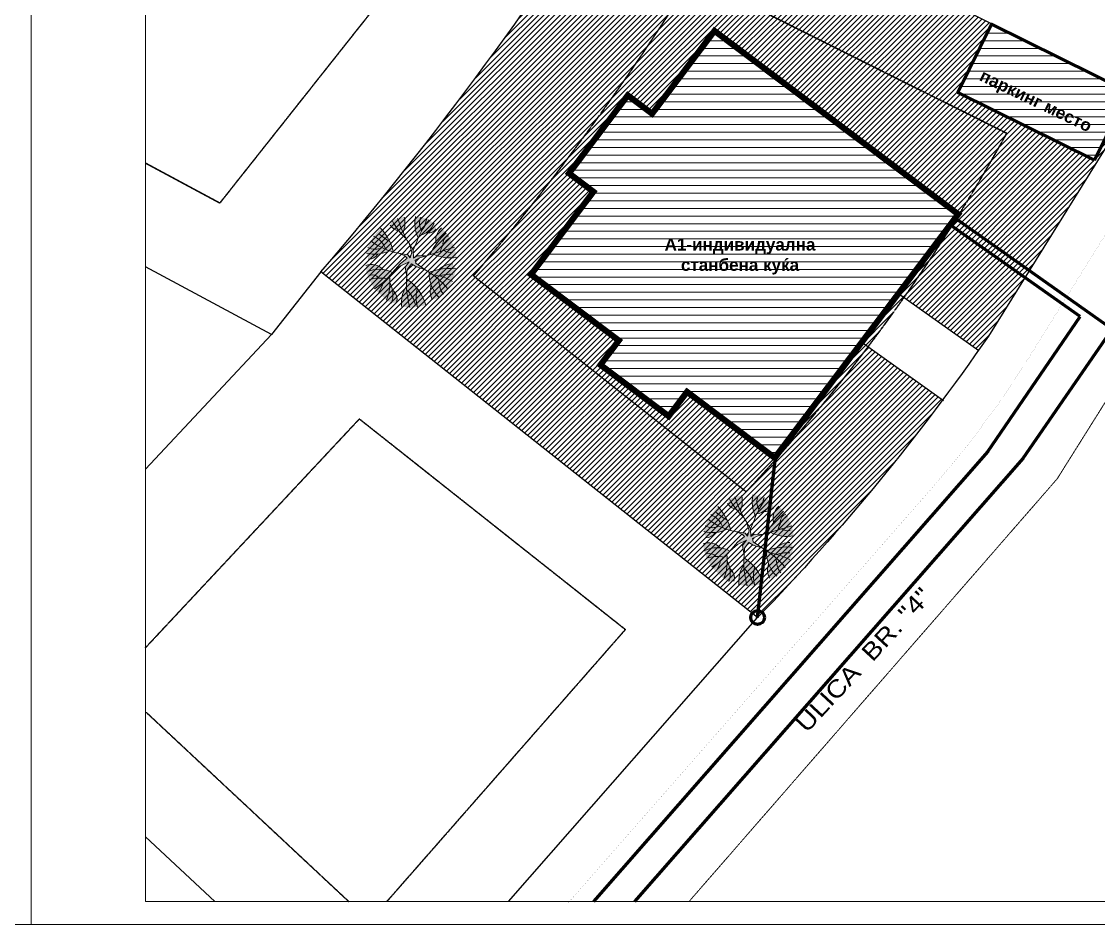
# Model space of a CAD drawing. Header units: metres. Extents: x 579991 to 911209, y 678516 to 840782.
# Drawn here: x 642675 to 677983, y 678516 to 708130 of the extents above; entities that cross this region are included whole.
import ezdxf

# ---------------------------------------------------------------- set-up
doc = ezdxf.new("R2010")
doc.units = ezdxf.units.M
doc.header["$MEASUREMENT"] = 0
doc.linetypes.add('DASHED', pattern=[0.75, 0.5, -0.25])
for name, color, linetype, lineweight, true_color in [('2D Drafting - General_Pen_No__104', 7, 'Continuous', 13, 0x96e196), ('ОБЗАВЕЖДАНЕ_Pen_No__64', 7, 'Continuous', 13, 0x41c341), ('ОБЗАВЕЖДАНЕ_Pen_No__9', 7, 'Continuous', 13, 0x3dad99)]:
    doc.layers.add(name, color=color, linetype=linetype, lineweight=lineweight, true_color=true_color)
for name, color, linetype, lineweight in [('2D Drafting - General_Pen_No__6', 5, 'Continuous', 13), ('Annotation - Text_Pen_No__120', 7, 'Continuous', 13), ('GRADEZNA', 7, 'Continuous', 0), ('gradezna_linija', 250, 'Continuous', 53), ('NUMERACIJA', 7, 'Continuous', 0), ('OSOVINA', 7, 'DASHED', 0), ('Roofs_Pen_No__1', 7, 'Continuous', 13)]:
    doc.layers.add(name, color=color, linetype=linetype, lineweight=lineweight)
doc.layers.add('DOKUMENTACIONA', color=7, linetype='Continuous')
doc.layers.add('Parceli', color=7, linetype='Continuous')
doc.styles.add('GENERATED_STYLE_2', font='arial.ttf')
doc.styles.add('MASWB', font='MCSWISB.TTF', dxfattribs={"width": 1.2})

msp = doc.modelspace()

# ---------------------------------------------------------------- hatches: boundary and pattern name
at = {"layer": '2D Drafting - General_Pen_No__104', "linetype": 'Continuous', "lineweight": 0, "true_color": 0x547d54, "transparency": 33554687}
h = msp.add_hatch(dxfattribs=at)
h.set_pattern_fill('ANSI31', color=87, scale=1000)
h.set_pattern_definition([(45, (63000, 0), (-88.38834764831844, 88.38834764831844), [])])
h.paths.add_polyline_path([(672873.870529637, 695722.1407107007), (670426.726437152, 697461.8768615993, -0.02612016134504541), (666432.7983713069, 692706.2231018038), (657490.3417151712, 699788.1376105191, 0.0372376702390272), (664677.3245852732, 709608.8663046078), (674975.0075113319, 704463.6584068479, -0.0267211541414698), (671604.3113063325, 699078.6089001854), (674046.3250555397, 697342.5200390783, 0.00195804477381019), (674373.1004322241, 697811.3149567341), (679260.5114538514, 705676.0472846047), (678959.539160301, 705826.4272325074), (677850.7110819445, 703585.7799387575), (673369.4164948135, 705803.4360952504), (674478.2445729551, 708044.0833888978), (678959.5391603034, 705826.4272325062), (662764.9133611761, 713918.0258153768, -0.03723767025705801), (652492.0718377747, 699919.6603619324), (666807.4495323293, 688582.6995135115, 0.03213471712357351)])
h.paths.add_polyline_path([(666793.704039393, 691251.1620809995), (666641.750053376, 691171.875834997), (666663.0248019171, 691068.9937095181), (666966.920204829, 690853.4464069232), (666659.6293272198, 690957.7091189988), (666518.9361090589, 691047.4503750354), (666380.1419406323, 690856.4482701506), (666361.629162454, 690642.4731671951), (666316.6640892462, 690940.1615250864), (666440.187034938, 691116.9912262934), (666150.2108145361, 690975.3743366875), (665895.8470295542, 690761.7064118793), (666150.3318089654, 691051.5487223295), (666375.3563712386, 691235.1183230549), (666304.4909786823, 691314.7615740813), (666106.0215976732, 691396.8467276786), (666403.4331388461, 691350.085724611), (666480.6810828979, 691249.5573312035), (666533.5601793835, 691430.1523102614), (666441.9734133959, 691722.5795821183), (666573.72457523, 691492.8573230538), (666587.8631006745, 691237.262258884), (666690.2847420326, 691312.3004672165), (666980.1968208494, 691307.8815511176)], flags=16)
h.paths.add_polyline_path([(655733.9008606724, 700384.77773081), (655581.9468746553, 700305.4914848076), (655603.2216231965, 700202.6093593286), (655907.1170261083, 699987.0620567338), (655599.8261484992, 700091.3247688094), (655459.1329303383, 700181.0660248459), (655320.3387619116, 699990.0639199611), (655301.8259837334, 699776.0888170056), (655256.8609105255, 700073.7771748969), (655380.3838562174, 700250.6068761039), (655090.4076358154, 700108.989986498), (654836.0438508336, 699895.3220616898), (655090.5286302448, 700185.1643721401), (655315.553192518, 700368.7339728654), (655244.6877999617, 700448.3772238918), (655046.2184189525, 700530.4623774891), (655343.6299601254, 700483.7013744215), (655420.8779041773, 700383.172981014), (655473.7570006629, 700563.7679600719), (655382.1702346753, 700856.1952319288), (655513.9213965094, 700626.4729728643), (655528.0599219538, 700370.8779086946), (655630.481563312, 700445.916117027), (655920.3936421288, 700441.4972009282)], flags=16)
h.paths.add_polyline_path([(663976.2148315031, 711271.0523170526), (663668.923953894, 711375.3150291282), (663528.230735733, 711465.0562851648), (663389.4365673064, 711274.05418028), (663370.9237891282, 711060.0790773245), (663325.9587159203, 711357.7674352158), (663449.4816616122, 711534.5971364228), (663159.5054412102, 711392.9802468169), (662905.1416562283, 711179.3123220087), (663159.6264356396, 711469.1546324589), (663384.6509979127, 711652.7242331842), (663313.7856053564, 711732.3674842106), (663115.3162243473, 711814.4526378079), (663412.7277655202, 711767.6916347403), (663489.9757095721, 711667.1632413329), (663542.8548060576, 711847.7582203908), (663451.2680400701, 712140.1854922477), (663583.0192019042, 711910.4632331831), (663597.1577273486, 711654.8681690134), (663699.5793687068, 711729.9063773459), (663989.4914475236, 711725.487461247), (663802.9986660671, 711668.7679911288), (663651.0446800501, 711589.4817451264), (663672.3194285913, 711486.5996196475)], flags=16)
h.paths.add_polyline_path([(664494.178448426, 695984.9089361702), (663892.9128104785, 695185.859730787), (661655.5750722082, 696869.403489347), (662256.8407101558, 697668.4526947301), (659380.2635339737, 699833.0090190346), (661424.5667029953, 702549.7763173374), (660625.517497612, 703151.041955285), (662549.5675390441, 705707.9994125112), (663348.6167444274, 705106.7337745636), (665392.9199134491, 707823.5010728666), (673383.411967281, 701810.844693391), (671423.9527252947, 699206.8303418732), (671604.3113063325, 699078.6089001854, 0.02672115414146989), (674975.0075113319, 704463.6584068479), (664677.3245852732, 709608.8663046078, -0.03723767023902724), (657490.3417151712, 699788.1376105191), (666432.7983713069, 692706.2231018038, 0.03453505690519396), (671604.3113063325, 699078.6089001854), (671423.9527252947, 699206.8303418732), (667370.7555878055, 693820.3526395588)], flags=17)
at = {"layer": 'gradezna_linija', "linetype": 'Continuous', "lineweight": 0}
h = msp.add_hatch(dxfattribs=at)
h.set_pattern_fill('LINE', color=30, scale=2000, style=0)
h.set_pattern_definition([(0, (63000, 0), (0, 250), [])])
h.paths.add_polyline_path([(674478.2445729551, 708044.0833888978), (673369.4164948135, 705803.4360952504), (677850.7110819445, 703585.7799387575), (678959.539160301, 705826.4272325074)])
h.paths.add_polyline_path([(665392.9199134491, 707823.5010728666), (663348.6167444274, 705106.7337745636), (662549.5675390441, 705707.9994125112), (660625.517497612, 703151.041955285), (661424.5667029953, 702549.7763173374), (659380.2635339737, 699833.0090190346), (662256.8407101558, 697668.4526947301), (661655.5750722082, 696869.403489347), (663892.9128104785, 695185.859730787), (664494.178448426, 695984.9089361702), (667370.7555878055, 693820.3526395588), (673383.411967281, 701810.844693391)])
h.paths.add_polyline_path([(673856.1589044537, 706064.8922295544), (677633.149684656, 704254.9407351288), (677989.3622882168, 704998.2820476365), (674212.3715080145, 706808.233542062)], flags=24)
h.paths.add_polyline_path([(663667.0106039012, 699727.9083614174), (668813.2588985807, 699727.9083614174), (668813.2588985807, 701224.7250962969), (663667.0106039012, 701224.7250962969)], flags=24)
at = {"layer": 'ОБЗАВЕЖДАНЕ_Pen_No__64', "linetype": 'Continuous', "lineweight": 0, "true_color": 0x103010}
h = msp.add_hatch(color=88, dxfattribs=at)
edge = h.paths.add_edge_path()
edge.add_ellipse((654443.2689396925, 701526.9751218958), major_axis=(-721.2672341746826, 354.7761483196171), ratio=0.9999999999999098, start_angle=183.4394826287652, end_angle=219.734600782757, ccw=False)
edge.add_ellipse((658386.7618292139, 702740.4071524547), major_axis=(-3182.376936048388, 1565.344130964631), ratio=0.9999999999998164, start_angle=51.64649860584247, end_angle=55.76567062855414)
edge.add_ellipse((656852.7419516015, 702687.7544156348), major_axis=(-2063.100566877898, 1014.79567909457), ratio=0.9999999999998593, start_angle=64.42378549216932, end_angle=73.78759042933922, ccw=False)
edge.add_ellipse((655114.0826375962, 701665.5303977953), major_axis=(179.3048532783602, 364.5304686088142), ratio=0.9999999999999212, start_angle=147.2646035812459, end_angle=196.6468417489392, ccw=False)
edge.add_line((654766.13201367, 701455.8567078321), (654824.0860579051, 701605.742639205))
edge.add_line((654824.0860579051, 701605.7426392051), (655004.0445526337, 701675.0203503252))
edge.add_line((655004.0445526335, 701675.0203503253), (655224.7176857841, 701715.20475756))
h = msp.add_hatch(color=88, dxfattribs=at)
edge = h.paths.add_edge_path()
edge.add_ellipse((655997.9093581524, 701572.1900007419), major_axis=(-338.1695097372091, 166.3384532932268), ratio=0.9999999999999942, start_angle=107.3216712035283, end_angle=163.1159074508075, ccw=False)
edge.add_ellipse((655599.9037473312, 701744.5717386042), major_axis=(-576.1559274494174, 283.3989554591581), ratio=0.9999999999999896, start_angle=126.7285279373566, end_angle=148.1541442102069, ccw=False)
edge.add_line((655717.3209589035, 701113.3159908148), (655682.2411261889, 701035.6564063536))
edge.add_ellipse((656570.599534985, 701501.0764454221), major_axis=(-899.9199825210346, 442.651669266521), ratio=0.9999999999999946, start_angle=12.63817934990442, end_angle=53.84210238111439, ccw=False)
edge.add_line((655595.6342396828, 701736.1065460506), (655767.8007825383, 701709.1259952427))
edge.add_line((655767.8007825381, 701709.1259952429), (655963.120783167, 701652.5972819113))
edge.add_line((655963.120783167, 701652.5972819112), (656040.6857778247, 701621.8316765635))
edge.add_line((656040.6857778247, 701621.8316765635), (656198.5640253911, 701512.4586365108))
edge.add_line((656198.5640253911, 701512.4586365109), (656273.1910558655, 701314.8049093629))
h = msp.add_hatch(color=88, dxfattribs=at)
edge = h.paths.add_edge_path()
edge.add_ellipse((653088.7941057176, 700122.6654130747), major_axis=(810.9269945038237, 1648.631322070813), ratio=0.9999999999999902, start_angle=310.2633803024633, end_angle=338.45125055916344, ccw=False)
edge.add_line((654870.9381664294, 700569.3760278994), (654738.4740531297, 700609.7245075362))
edge.add_ellipse((654265.5199414568, 701576.3857312124), major_axis=(-965.6628638350712, 474.9892067379357), ratio=0.9999999999999909, start_angle=120.90592645273111, end_angle=142.2625147964608, ccw=False)
edge.add_ellipse((654040.9941316596, 700699.9112733889), major_axis=(-331.3849821834779, 163.0012872060478), ratio=0.9999999999999797, start_angle=118.39239759081289, end_angle=174.1288154808832, ccw=False)
edge.add_line((654055.1760364489, 700330.8797034328), (653982.8251269691, 700538.0201140193))
edge.add_line((653982.8251269691, 700538.0201140195), (654031.8136195361, 700722.4643666097))
edge.add_line((654031.8136195361, 700722.4643666097), (654124.2272150365, 700939.6081356953))
edge.add_line((654124.2272150365, 700939.6081356953), (654215.3022760998, 701091.3742130202))
edge.add_line((654215.3022760998, 701091.3742130202), (654448.5719777837, 701358.2187163227))
h = msp.add_hatch(color=88, dxfattribs=at)
edge = h.paths.add_edge_path()
edge.add_line((656866.7896877383, 700729.3318388681), (656939.4791660841, 700393.6096164894))
edge.add_ellipse((656727.0537567872, 701610.6423717081), major_axis=(545.2881350457068, 1108.582036463077), ratio=0.999999999999988, start_angle=178.7845965579403, end_angle=216.0924772092205, ccw=False)
edge.add_line((656158.3739458737, 700513.875963374), (656070.3287278457, 700487.0981005853))
edge.add_ellipse((658073.2695929365, 699560.9095155046), major_axis=(973.9879418462089, 1980.137594543197), ratio=0.9999999999999796, start_angle=81.03603200341502, end_angle=91.37510218503479, ccw=False)
edge.add_ellipse((656783.3919657662, 700956.7032043013), major_axis=(233.631610824751, 474.9778883205334), ratio=0.9999999999999745, start_angle=65.84450707537923, end_angle=129.8698518348977, ccw=False)
edge.add_line((656445.609379175, 701364.245408454), (656600.4180838566, 701204.1702484337))
edge.add_line((656600.4180838565, 701204.1702484337), (656676.0113958897, 701105.2621110773))
edge.add_line((656676.0113958898, 701105.2621110772), (656719.4505327715, 701039.6290258918))
edge.add_line((656719.4505327715, 701039.6290258918), (656866.7896877384, 700729.3318388681))
for points in [[(655907.1170261079, 699987.062056734), (655599.8261484992, 700091.3247688094), (655459.1329303381, 700181.0660248459), (655320.3387619118, 699990.0639199615), (655301.8259837333, 699776.0888170067), (655256.8609105254, 700073.7771748971), (655380.3838562174, 700250.6068761039), (655090.4076358149, 700108.9899864977), (654836.0438508332, 699895.3220616903), (655090.5286302452, 700185.1643721401), (655315.553192518, 700368.7339728654), (655244.6877999618, 700448.3772238913), (655046.2184189502, 700530.4623774898), (655343.6299601253, 700483.7013744218), (655420.8779041773, 700383.172981014), (655473.7570006633, 700563.7679600721), (655382.1702346748, 700856.1952319292), (655513.9213965093, 700626.4729728639), (655528.0599219541, 700370.8779086947), (655630.4815633118, 700445.9161170274), (655920.393642129, 700441.4972009282), (655733.9008606724, 700384.77773081), (655581.946874655, 700305.4914848075), (655603.2216231967, 700202.6093593286)], [(666966.9202048285, 690853.4464069235), (666659.6293272198, 690957.7091189988), (666518.9361090588, 691047.4503750354), (666380.1419406325, 690856.4482701509), (666361.6291624539, 690642.4731671961), (666316.6640892461, 690940.1615250866), (666440.187034938, 691116.9912262934), (666150.2108145355, 690975.3743366871), (665895.8470295538, 690761.7064118797), (666150.3318089659, 691051.5487223295), (666375.3563712386, 691235.1183230549), (666304.4909786824, 691314.7615740808), (666106.0215976709, 691396.8467276793), (666403.433138846, 691350.0857246113), (666480.6810828979, 691249.5573312035), (666533.560179384, 691430.1523102616), (666441.9734133955, 691722.5795821187), (666573.7245752299, 691492.8573230534), (666587.8631006747, 691237.2622588841), (666690.2847420324, 691312.3004672169), (666980.1968208497, 691307.8815511176), (666793.704039393, 691251.1620809995), (666641.7500533756, 691171.8758349969), (666663.0248019174, 691068.9937095181)]]:
    msp.add_hatch(color=88, dxfattribs=at).paths.add_polyline_path(points)
h = msp.add_hatch(color=88, dxfattribs=at)
edge = h.paths.add_edge_path()
edge.add_line((654836.0438508333, 699895.3220616902), (654740.2768419359, 699783.9153633796))
edge.add_ellipse((653094.0547146548, 699589.5508750192), major_axis=(-1487.453383092268, 731.6469639194127), ratio=0.9999999999998148, start_angle=205.261643725056, end_angle=212.925167801382, ccw=False)
edge.add_ellipse((654029.6625625888, 699168.8766645549), major_axis=(362.9197256286685, 737.8232949747328), ratio=0.999999999999994, start_angle=306.85749564520296, end_angle=324.8047947761728, ccw=False)
edge.add_ellipse((654590.3251060453, 699013.3286089109), major_axis=(174.2707021224682, 354.2959353747581), ratio=0.9999999999999901, start_angle=281.07073776417013, end_angle=347.3962903622014, ccw=False)
edge.add_line((654971.4914942023, 698910.3331139577), (654805.6507156207, 698896.7938630099))
edge.add_line((654805.6507156206, 698896.7938630099), (654639.3521248599, 698989.6502493324))
edge.add_line((654639.35212486, 698989.6502493324), (654243.1757130998, 699363.1194488028))
edge.add_line((654243.1757130998, 699363.1194488028), (654072.924050687, 699662.9281227762))
edge.add_line((654072.924050687, 699662.9281227762), (653993.8127848558, 699905.0992164571))
edge.add_line((653993.8127848558, 699905.0992164571), (653958.7920358492, 700130.303591089))
edge.add_ellipse((654143.8238723696, 699647.8440465769), major_axis=(-463.6686345232656, 228.0688272787125), ratio=0.9999999999999921, start_angle=249.10058028918831, end_angle=317.17430974314834, ccw=False)
edge.add_ellipse((654405.9381288126, 699125.7709710661), major_axis=(-791.0704909041842, 389.1108988659871), ratio=0.9999999999998824, start_angle=266.99057048556415, end_angle=288.6075007095413, ccw=False)
h = msp.add_hatch(color=88, dxfattribs=at)
edge = h.paths.add_edge_path()
edge.add_line((656929.1388377849, 700018.4738168913), (656802.6174302967, 699606.3501236892))
edge.add_line((656802.6174302968, 699606.350123689), (656655.2763806954, 699359.7530679711))
edge.add_line((656655.2763806954, 699359.7530679711), (656504.4697189181, 699184.9865523182))
edge.add_line((656504.4697189182, 699184.9865523183), (656375.5671853842, 699070.9905190455))
edge.add_line((656375.5671853843, 699070.9905190455), (656135.9186822417, 699005.4782686937))
edge.add_ellipse((656725.6961724116, 699282.050703339), major_axis=(-584.5216569811573, 287.5138814678939), ratio=0.9999999999999902, start_angle=8.119808648817525, end_angle=51.31553326783859, ccw=False)
edge.add_ellipse((657145.1713185264, 699866.5978467461), major_axis=(-993.2687824923414, 488.5679761981314), ratio=0.9999999999999519, start_angle=23.92309112432588, end_angle=46.40574897768619, ccw=False)
edge.add_line((656039.114452436, 699910.4128055414), (656364.4718229048, 700000.9369849113))
edge.add_ellipse((656814.0599835505, 699533.7294646989), major_axis=(286.183638144515, 581.8172448407774), ratio=0.9999999999999957, start_angle=387.33402675433683, end_angle=430.09060192817617, ccw=False)
edge.add_line((656801.1324838422, 700181.9927298058), (656929.138837785, 700018.4738168913))
h = msp.add_hatch(color=88, dxfattribs=at)
edge = h.paths.add_edge_path()
edge.add_ellipse((654537.9316417717, 698445.8713698891), major_axis=(-1298.432212240071, 638.6714345061833), ratio=0.9999999999999826, start_angle=221.6114075596088, end_angle=264.4557235202283, ccw=False)
edge.add_line((655932.8509027596, 698830.6150070837), (655658.5728525321, 698765.2635473582))
edge.add_line((655658.572852532, 698765.2635473582), (655405.0735704771, 698751.4082849004))
edge.add_line((655405.0735704773, 698751.4082849002), (655134.8672409706, 698784.3821654698))
edge.add_ellipse((656084.1387925139, 698899.5294301106), major_axis=(422.0552545002808, 858.0470460716058), ratio=0.999999999999994, start_angle=81.5636726970668, end_angle=123.10782688796621, ccw=False)
edge.add_line((655297.2960562296, 699442.9021194137), (655299.0632112785, 699676.5241011404))
h = msp.add_hatch(color=88, dxfattribs=at)
edge = h.paths.add_edge_path()
edge.add_ellipse((665503.0721184132, 692393.3594720853), major_axis=(-721.2672341746826, 354.7761483196171), ratio=0.9999999999999098, start_angle=183.4394826287652, end_angle=219.734600782757, ccw=False)
edge.add_ellipse((669446.5650079346, 693606.7915026442), major_axis=(-3182.376936048388, 1565.344130964631), ratio=0.9999999999998164, start_angle=51.64649860584247, end_angle=55.76567062855414)
edge.add_ellipse((667912.5451303221, 693554.1387658243), major_axis=(-2063.100566877898, 1014.79567909457), ratio=0.9999999999998593, start_angle=64.42378549216932, end_angle=73.78759042933922, ccw=False)
edge.add_ellipse((666173.8858163168, 692531.9147479847), major_axis=(179.3048532783602, 364.5304686088142), ratio=0.9999999999999212, start_angle=147.2646035812459, end_angle=196.6468417489392, ccw=False)
edge.add_line((665825.9351923907, 692322.2410580216), (665883.8892366257, 692472.1269893944))
edge.add_line((665883.8892366257, 692472.1269893945), (666063.8477313543, 692541.4047005146))
edge.add_line((666063.8477313542, 692541.4047005147), (666284.5208645047, 692581.5891077495))
h = msp.add_hatch(color=88, dxfattribs=at)
edge = h.paths.add_edge_path()
edge.add_ellipse((667057.7125368731, 692438.5743509313), major_axis=(-338.1695097372091, 166.3384532932268), ratio=0.9999999999999942, start_angle=107.3216712035283, end_angle=163.1159074508075, ccw=False)
edge.add_ellipse((666659.7069260519, 692610.9560887937), major_axis=(-576.1559274494174, 283.3989554591581), ratio=0.9999999999999896, start_angle=126.7285279373566, end_angle=148.1541442102069, ccw=False)
edge.add_line((666777.1241376242, 691979.7003410043), (666742.0443049095, 691902.040756543))
edge.add_ellipse((667630.4027137057, 692367.4607956116), major_axis=(-899.9199825210346, 442.651669266521), ratio=0.9999999999999946, start_angle=12.63817934990442, end_angle=53.84210238111439, ccw=False)
edge.add_line((666655.4374184035, 692602.4908962401), (666827.6039612589, 692575.5103454322))
edge.add_line((666827.6039612588, 692575.5103454323), (667022.9239618876, 692518.9816321008))
edge.add_line((667022.9239618876, 692518.9816321007), (667100.4889565454, 692488.216026753))
edge.add_line((667100.4889565454, 692488.216026753), (667258.3672041118, 692378.8429867002))
edge.add_line((667258.3672041118, 692378.8429867004), (667332.9942345861, 692181.1892595524))
h = msp.add_hatch(color=88, dxfattribs=at)
edge = h.paths.add_edge_path()
edge.add_ellipse((664148.5972844382, 690989.0497632641), major_axis=(810.9269945038237, 1648.631322070813), ratio=0.9999999999999902, start_angle=310.2633803024633, end_angle=338.45125055916344, ccw=False)
edge.add_line((665930.74134515, 691435.7603780889), (665798.2772318503, 691476.1088577256))
edge.add_ellipse((665325.3231201775, 692442.7700814019), major_axis=(-965.6628638350712, 474.9892067379357), ratio=0.9999999999999909, start_angle=120.90592645273111, end_angle=142.2625147964608, ccw=False)
edge.add_ellipse((665100.7973103803, 691566.2956235784), major_axis=(-331.3849821834779, 163.0012872060478), ratio=0.9999999999999797, start_angle=118.39239759081289, end_angle=174.1288154808832, ccw=False)
edge.add_line((665114.9792151696, 691197.2640536223), (665042.6283056898, 691404.4044642088))
edge.add_line((665042.6283056898, 691404.404464209), (665091.6167982568, 691588.8487167992))
edge.add_line((665091.6167982568, 691588.8487167992), (665184.0303937572, 691805.9924858848))
edge.add_line((665184.0303937572, 691805.9924858848), (665275.1054548204, 691957.7585632097))
edge.add_line((665275.1054548204, 691957.7585632097), (665508.3751565043, 692224.6030665122))
h = msp.add_hatch(color=88, dxfattribs=at)
edge = h.paths.add_edge_path()
edge.add_line((667926.5928664589, 691595.7161890576), (667999.2823448047, 691259.9939666789))
edge.add_ellipse((667786.8569355079, 692477.0267218975), major_axis=(545.2881350457068, 1108.582036463077), ratio=0.999999999999988, start_angle=178.7845965579403, end_angle=216.0924772092205, ccw=False)
edge.add_line((667218.1771245943, 691380.2603135635), (667130.1319065663, 691353.4824507748))
edge.add_ellipse((669133.0727716571, 690427.2938656941), major_axis=(973.9879418462089, 1980.137594543197), ratio=0.9999999999999796, start_angle=81.03603200341502, end_angle=91.37510218503479, ccw=False)
edge.add_ellipse((667843.1951444868, 691823.0875544908), major_axis=(233.631610824751, 474.9778883205334), ratio=0.9999999999999745, start_angle=65.84450707537923, end_angle=129.8698518348977, ccw=False)
edge.add_line((667505.4125578956, 692230.6297586435), (667660.2212625772, 692070.5545986232))
edge.add_line((667660.2212625771, 692070.5545986232), (667735.8145746103, 691971.6464612668))
edge.add_line((667735.8145746104, 691971.6464612667), (667779.2537114922, 691906.0133760812))
edge.add_line((667779.2537114922, 691906.0133760812), (667926.592866459, 691595.7161890576))
h = msp.add_hatch(color=88, dxfattribs=at)
edge = h.paths.add_edge_path()
edge.add_line((665895.847029554, 690761.7064118796), (665800.0800206566, 690650.2997135691))
edge.add_ellipse((664153.8578933754, 690455.9352252086), major_axis=(-1487.453383092268, 731.6469639194127), ratio=0.9999999999998148, start_angle=205.261643725056, end_angle=212.925167801382, ccw=False)
edge.add_ellipse((665089.4657413095, 690035.2610147444), major_axis=(362.9197256286685, 737.8232949747328), ratio=0.999999999999994, start_angle=306.85749564520296, end_angle=324.8047947761728, ccw=False)
edge.add_ellipse((665650.128284766, 689879.7129591004), major_axis=(174.2707021224682, 354.2959353747581), ratio=0.9999999999999901, start_angle=281.07073776417013, end_angle=347.3962903622014, ccw=False)
edge.add_line((666031.2946729229, 689776.7174641471), (665865.4538943414, 689763.1782131994))
edge.add_line((665865.4538943412, 689763.1782131994), (665699.1553035806, 689856.0345995219))
edge.add_line((665699.1553035807, 689856.0345995219), (665302.9788918204, 690229.5037989923))
edge.add_line((665302.9788918204, 690229.5037989923), (665132.7272294076, 690529.3124729657))
edge.add_line((665132.7272294076, 690529.3124729657), (665053.6159635765, 690771.4835666466))
edge.add_line((665053.6159635765, 690771.4835666466), (665018.5952145698, 690996.6879412784))
edge.add_ellipse((665203.6270510902, 690514.2283967664), major_axis=(-463.6686345232656, 228.0688272787125), ratio=0.9999999999999921, start_angle=249.10058028918831, end_angle=317.17430974314834, ccw=False)
edge.add_ellipse((665465.7413075332, 689992.1553212556), major_axis=(-791.0704909041842, 389.1108988659871), ratio=0.9999999999998824, start_angle=266.99057048556415, end_angle=288.6075007095413, ccw=False)
h = msp.add_hatch(color=88, dxfattribs=at)
edge = h.paths.add_edge_path()
edge.add_line((667988.9420165055, 690884.8581670808), (667862.4206090174, 690472.7344738786))
edge.add_line((667862.4206090175, 690472.7344738785), (667715.079559416, 690226.1374181606))
edge.add_line((667715.079559416, 690226.1374181606), (667564.2728976387, 690051.3709025077))
edge.add_line((667564.2728976388, 690051.3709025078), (667435.3703641049, 689937.374869235))
edge.add_line((667435.370364105, 689937.374869235), (667195.7218609623, 689871.8626188831))
edge.add_ellipse((667785.4993511322, 690148.4350535285), major_axis=(-584.5216569811573, 287.5138814678939), ratio=0.9999999999999902, start_angle=8.119808648817525, end_angle=51.31553326783859, ccw=False)
edge.add_ellipse((668204.974497247, 690732.9821969356), major_axis=(-993.2687824923414, 488.5679761981314), ratio=0.9999999999999519, start_angle=23.92309112432588, end_angle=46.40574897768619, ccw=False)
edge.add_line((667098.9176311566, 690776.7971557309), (667424.2750016254, 690867.3213351008))
edge.add_ellipse((667873.8631622711, 690400.1138148884), major_axis=(286.183638144515, 581.8172448407774), ratio=0.9999999999999957, start_angle=387.33402675433683, end_angle=430.09060192817617, ccw=False)
edge.add_line((667860.9356625628, 691048.3770799952), (667988.9420165056, 690884.8581670808))
h = msp.add_hatch(color=88, dxfattribs=at)
edge = h.paths.add_edge_path()
edge.add_ellipse((665597.7348204923, 689312.2557200786), major_axis=(-1298.432212240071, 638.6714345061833), ratio=0.9999999999999826, start_angle=221.6114075596088, end_angle=264.4557235202283, ccw=False)
edge.add_line((666992.6540814802, 689696.9993572732), (666718.3760312528, 689631.6478975477))
edge.add_line((666718.3760312527, 689631.6478975477), (666464.8767491977, 689617.7926350898))
edge.add_line((666464.876749198, 689617.7926350897), (666194.6704196912, 689650.7665156593))
edge.add_ellipse((667143.9419712345, 689765.9137803001), major_axis=(422.0552545002808, 858.0470460716058), ratio=0.999999999999994, start_angle=81.5636726970668, end_angle=123.10782688796621, ccw=False)
edge.add_line((666357.0992349503, 690309.2864696032), (666358.8663899992, 690542.9084513299))

# ---------------------------------------------------------------- linework, layer by layer
at = {"layer": '2D Drafting - General_Pen_No__6', "color": 5, "linetype": 'DASHED', "lineweight": 35, "flags": 128}
for points in [[(646740.6173729971, 703486.0872895764), (649178.0170664482, 702177.8708365576), (654730.3292012133, 709188.871962467), (657318.3542775281, 713009.6365171315), (646740.6173729971, 717595.7885508068)], [(646740.6173729971, 687594.332638266), (653751.3298938342, 695095.5786774696), (662472.581164568, 688188.8461899774)], [(662472.581164568, 688188.8461899774), (654650.3142582111, 679266.0709789591)], [(653403.8688288569, 679266.0709789591), (646740.6173729971, 685493.5884024969)]]:
    msp.add_lwpolyline(points, dxfattribs=at)
for points in [[(674975.0075113319, 704463.6584068479), (664677.3245852732, 709608.8663046078, -0.03723767023902722), (657490.3417151712, 699788.1376105191), (666432.7983713069, 692706.2231018038)], [(666432.7983713069, 692706.2231018038, 0.06131279150716207), (674975.0075113319, 704463.6584068479)]]:
    msp.add_lwpolyline(points, format="xyb", dxfattribs=at)
at = {"layer": 'DOKUMENTACIONA', "color": 46, "linetype": 'Continuous', "lineweight": 70}
for p, q in [((678436.670041655, 698039.887303038), (673283.0493664201, 701677.4682763687)), ((675512.2790162909, 693812.8659502916), (678436.670041655, 698039.887303038)), ((675512.2790162909, 693812.8659502916), (662776.4555385893, 679266.0709789591))]:
    msp.add_line(p, q, dxfattribs=at)
at = {"layer": 'DOKUMENTACIONA', "color": 5, "linetype": 'Continuous', "lineweight": 70}
for p, q in [((677382.6910391692, 698461.0079920131), (673124.4031270697, 701466.63608592)), ((674354.0213545565, 694024.831860559), (677382.6910391692, 698461.0079920131)), ((674354.0213545565, 694024.831860559), (661432.6202000007, 679266.0709789591))]:
    msp.add_line(p, q, dxfattribs=at)
at = {"layer": 'DOKUMENTACIONA', "color": 1, "linetype": 'Continuous', "lineweight": 70}
msp.add_line((666807.4495323293, 688582.6995135115), (667395.8596723427, 693849.6172643495), dxfattribs=at)
msp.add_circle((666807.4495323293, 688582.6995135115), 227.0872973604128, dxfattribs=at)
at = {"layer": 'GRADEZNA', "const_width": 200, "flags": 128}
msp.add_lwpolyline([(662256.8407101558, 697668.4526947301), (661655.5750722082, 696869.403489347), (663892.9128104785, 695185.859730787), (664494.178448426, 695984.9089361702), (667370.7555878055, 693820.3526395588), (673383.411967281, 701810.844693391), (665392.9199134491, 707823.5010728666), (663348.6167444274, 705106.7337745636), (662549.5675390441, 705707.9994125112), (660625.517497612, 703151.041955285), (661424.5667029953, 702549.7763173374), (659380.2635339737, 699833.0090190346), (662256.8407101558, 697668.4526947301)], dxfattribs=at)
at = {"layer": 'OSOVINA', "linetype": 'DASHED', "ltscale": 5}
for p, q in [((691199.6535446341, 716360.8778016116), (676630.8904463716, 693134.6216560171)), ((676630.8904463716, 693134.6216560171), (664557.3794274983, 679266.0709789591))]:
    msp.add_line(p, q, dxfattribs=at)
at = {"layer": 'Parceli'}
for p, q in [((671423.9527252947, 699206.8303418732), (674055.8045993928, 697335.7807934467)), ((670265.106541195, 697576.7765017817), (672896.958415293, 695705.7269533551))]:
    msp.add_line(p, q, dxfattribs=at)
at = {"layer": 'Parceli', "color": 4, "const_width": 2.33561973871076, "flags": 128}
msp.add_lwpolyline([(660581.9019923259, 679205.8427483721), (672627.7301671274, 692946.3885905982, 0.04095795690765908), (675647.1356606402, 697019.5863186212), (691199.6535446341, 722046.413328421)], format="xyb", dxfattribs=at)
at = {"layer": 'Parceli', "color": 1}
for points in [[(652492.0718377747, 699919.6603619324, 0.037237670257058), (662764.9133611761, 713918.0258153768)], [(679260.5114538514, 705676.0472846047), (674373.1004322239, 697811.3149567337, -0.04095795685318557), (666807.4495323293, 688582.6995135115)]]:
    msp.add_lwpolyline(points, format="xyb", dxfattribs=at)
for points in [[(662764.9133611761, 713918.0258153768), (679260.5114538514, 705676.0472846047)], [(650866.3851224177, 697866.8774640949), (646740.6173729971, 700081.2854111181)], [(652492.0718377747, 699919.6603619324), (650866.3851224177, 697866.8774640949)], [(666807.4495323293, 688582.6995135115), (652492.0718377747, 699919.6603619324)], [(650866.3851224177, 697866.8774640949), (646740.6173729971, 693452.4332981153)], [(658639.9059870618, 679266.0709789591), (666807.4495323293, 688582.6995135115)], [(649010.2933344047, 679266.0709789591), (646740.6173729971, 681387.3246486655)]]:
    msp.add_lwpolyline(points, dxfattribs=at)
at = {"layer": 'Parceli', "lineweight": 60}
msp.add_lwpolyline([(677850.7110819445, 703585.7799387575), (678959.539160301, 705826.4272325074), (674478.2445729551, 708044.0833888978), (673369.4164948135, 705803.4360952504)], close=True, dxfattribs=at)
at = {"layer": 'Roofs_Pen_No__1'}
for points in [[(579990.6173729971, 678516.0709789591), (642990.6173729971, 678516.0709789591), (642990.6173729971, 723066.0709789591), (579990.6173729971, 723066.0709789591)], [(642990.6173729971, 678516.0709789591), (705990.6173729971, 678516.0709789591), (705990.6173729971, 723066.0709789591), (642990.6173729971, 723066.0709789591)], [(646740.6173729971, 679266.0709789591), (705240.6173729971, 679266.0709789591), (705240.6173729971, 722316.0709789591), (646740.6173729971, 722316.0709789591)]]:
    msp.add_lwpolyline(points, close=True, dxfattribs=at)
at = {"layer": 'ОБЗАВЕЖДАНЕ_Pen_No__9', "color": 135, "linetype": 'Continuous', "lineweight": 13, "true_color": 0x3dad99}
for p, q in [((655513.9213965094, 700626.4729728643), (655382.1702346753, 700856.1952319288)), ((655473.7570006629, 700563.7679600719), (655382.1702346753, 700856.1952319288)), ((655641.1994499159, 700934.1208683485), (655513.9213965094, 700626.4729728643)), ((655343.6299601254, 700483.7013744215), (655029.9745856248, 700533.0163400457)), ((655046.2184189497, 700530.4623774902), (655244.6877999617, 700448.3772238918)), ((655420.8779041773, 700383.172981014), (655473.7570006629, 700563.7679600719)), ((655513.9213965094, 700626.4729728643), (655528.0599219538, 700370.8779086946)), ((656866.7896877362, 700729.3318388674), (655733.9008606724, 700384.77773081)), ((654836.0438508336, 699895.3220616898), (655090.5286302448, 700185.1643721401)), ((655380.3838562174, 700250.6068761039), (655090.4076358154, 700108.989986498)), ((655090.5286302448, 700185.1643721401), (655315.553192518, 700368.7339728654)), ((655315.553192518, 700368.7339728654), (655244.6877999617, 700448.3772238918)), ((655256.8609105255, 700073.7771748969), (655380.3838562174, 700250.6068761039)), ((655459.1329303383, 700181.0660248459), (655320.3387619116, 699990.0639199611)), ((655343.6299601254, 700483.7013744215), (655420.8779041773, 700383.172981014)), ((655599.8261484992, 700091.3247688094), (655459.1329303383, 700181.0660248459)), ((655630.481563312, 700445.916117027), (655528.0599219538, 700370.8779086946)), ((655733.9008606724, 700384.77773081), (655581.9468746553, 700305.4914848076)), ((655581.9468746553, 700305.4914848076), (655603.2216231965, 700202.6093593286)), ((655603.2216231965, 700202.6093593286), (655907.1170261083, 699987.0620567338)), ((655920.3936421288, 700441.4972009282), (655630.481563312, 700445.916117027)), ((655090.4076358154, 700108.989986498), (654836.0438508336, 699895.3220616898)), ((655256.8609105255, 700073.7771748969), (655304.2818573412, 699759.8298646829)), ((655320.3387619116, 699990.0639199611), (655301.8259837335, 699776.0888170066)), ((655599.8261484992, 700091.3247688094), (655907.1170261083, 699987.0620567338)), ((666573.72457523, 691492.8573230538), (666441.9734133959, 691722.5795821183)), ((666533.5601793835, 691430.1523102614), (666441.9734133959, 691722.5795821183)), ((666701.0026286365, 691800.505218538), (666573.72457523, 691492.8573230538)), ((666403.4331388461, 691350.085724611), (666089.7777643454, 691399.4006902352)), ((666106.0215976704, 691396.8467276797), (666304.4909786823, 691314.7615740813)), ((666403.4331388461, 691350.085724611), (666480.6810828979, 691249.5573312035)), ((666480.6810828979, 691249.5573312035), (666533.5601793835, 691430.1523102614)), ((666573.72457523, 691492.8573230538), (666587.8631006745, 691237.262258884)), ((667926.5928664568, 691595.7161890569), (666793.704039393, 691251.1620809995)), ((665895.8470295542, 690761.7064118793), (666150.3318089654, 691051.5487223295)), ((666150.2108145361, 690975.3743366875), (665895.8470295542, 690761.7064118793)), ((666440.187034938, 691116.9912262934), (666150.2108145361, 690975.3743366875)), ((666150.3318089654, 691051.5487223295), (666375.3563712386, 691235.1183230549)), ((666375.3563712386, 691235.1183230549), (666304.4909786823, 691314.7615740813)), ((666316.6640892462, 690940.1615250864), (666440.187034938, 691116.9912262934)), ((666518.9361090589, 691047.4503750354), (666380.1419406323, 690856.4482701506)), ((666659.6293272198, 690957.7091189988), (666518.9361090589, 691047.4503750354)), ((666690.2847420326, 691312.3004672165), (666587.8631006745, 691237.262258884)), ((666793.704039393, 691251.1620809995), (666641.750053376, 691171.875834997)), ((666641.750053376, 691171.875834997), (666663.0248019171, 691068.9937095181)), ((666663.0248019171, 691068.9937095181), (666966.920204829, 690853.4464069232)), ((666980.1968208494, 691307.8815511176), (666690.2847420326, 691312.3004672165)), ((666316.6640892462, 690940.1615250864), (666364.0850360618, 690626.2142148723)), ((666380.1419406323, 690856.4482701506), (666361.6291624542, 690642.473167196)), ((666659.6293272198, 690957.7091189988), (666966.920204829, 690853.4464069232))]:
    msp.add_line(p, q, dxfattribs=at)
at = {"layer": 'ОБЗАВЕЖДАНЕ_Pen_No__9', "color": 135, "linetype": 'Continuous', "lineweight": 13, "true_color": 0x3dad99, "extrusion": (0, 0, -1)}
for centre, major_axis, ratio, start_param, end_param in [((656852.741951605, 702687.7544156334), (-2063.100566881836, 1014.795679096507), 0.9999999999999714, 4.995348907076982, 5.336074536011695), ((658386.7618292188, 702740.4071524541), (1565.344130963525, 3182.376936046141), 0.9999999999999906, 3.695143542509255, 3.950143980061746), ((654443.2689396911, 701526.9751218979), (354.7761483197124, 721.2672341748764), 0.9999999999999836, 0.8772967161782534, 1.510766030357181), ((656570.5995349832, 701501.0764454224), (-899.919982520802, 442.6516692664063), 0.9999999999999798, 5.343463344431754, 6.062607466065745), ((656198.5640253902, 701512.4586365112), (209.0060091968802, 424.9135317955829), 0.9999999999999853, 3.703513576972114, 4.683551466624144), ((656880.6140932327, 701275.3999279948), (437.8450547291389, 890.148035930088), 0.9999999999998772, 4.418381986320989, 4.645312665456602), ((653088.7941057147, 700122.6654130734), (-1648.631322072177, 810.926994504495), 0.9999999999999926, 1.946892954225889, 2.438864099328536), ((655114.0826375979, 701665.5303977911), (179.3048532782254, 364.5304686085399), 0.999999999999974, 2.851050455021768, 3.712933103048661), ((655599.9037473314, 701744.5717386059), (-576.1559274499009, 283.3989554593959), 0.9999999999999867, 3.05433932531177, 4.071355238469835), ((655997.9093581515, 701572.1900007447), (-338.1695097378003, 166.3384532935176), 0.9999999999999852, 3.436275659786543, 4.41006878593223), ((656783.3919657706, 700956.7032043027), (233.631610824676, 474.9778883203808), 0.9999999999999637, 4.016528793582546, 5.133981864348387), ((655424.2090739924, 702623.3793383562), (-1908.797995336876, 938.8974968212874), 0.9999999999999923, 4.441666012528772, 4.91273350748339), ((653927.7693461145, 700423.1454500062), (-652.7708537386944, 321.084222673332), 0.9999999999999835, 1.520010420975495, 2.359838110336332), ((656004.4498334051, 703035.98110194), (-2214.313414160247, 1089.174091135788), 0.9999999999999167, 4.789587805486457, 4.966116026853785), ((657171.7953699465, 700391.7565886867), (-709.0297858714631, 348.7568054622578), 0.9999999999999839, 6.078894853500921, 6.787334768189102), ((656755.7478829285, 700852.4555938705), (117.000864197904, 237.8651724919345), 0.9999999999999565, 4.059124309604832, 5.52052624907563), ((654265.519941455, 701576.3857312175), (474.9892067372391, 965.662863833655), 0.9999999999999852, 2.229439695020357, 2.950270552563182), ((654272.1117474468, 701182.723268615), (-465.9012126595283, 229.1669854016336), 0.9999999999999908, 3.820323846951441, 4.736425011359453), ((654040.9941316625, 700699.9112733898), (163.0012872060567, 331.3849821834959), 0.999999999999967, 1.673267827654043, 2.646051833110727), ((656727.05375679, 701610.642371709), (545.288135044113, 1108.582036459837), 0.9999999999999998, 2.511660091089979, 3.162805445396259), ((654143.8238723725, 699647.8440465773), (-463.6686345232948, 228.0688272787267), 0.9999999999999976, 0.7474492994146672, 1.935560012501054), ((656814.0599835523, 699533.7294647052), (286.1836381441966, 581.81724484013), 0.9999999999999761, -1.223311778359806, -0.4770687646959915), ((654174.0103548844, 699557.5268422352), (-235.9507067600829, 116.0591788609659), 0.9999999999999968, 0.7736884366660431, 2.031581143274633), ((652872.5475982262, 701486.3105710944), (-2267.683322007143, 1115.425623778554), 0.9999999999999789, 3.36544294731294, 3.682018061285493), ((654759.0920315736, 697858.0711503369), (1067.593464658193, 2170.439554981786), 0.999999999999971, 0.03741060575169697, 0.4438539822709622), ((657145.1713185236, 699866.597846745), (488.5679761979789, 993.2687824920315), 0.9999999999999981, 3.453249466054015, 4.294852273011374), ((656704.6093465701, 698148.478622417), (-1690.042110007221, 831.2960881585082), 0.9999999999999937, 0.7525248371410276, 1.233164156003282), ((655969.8487702383, 698214.8035606486), (715.775982090986, 1455.187349365803), 0.99999999999999, -0.3348258312118766, 0.08214809129921097), ((656733.5745073155, 698530.3571420443), (-1175.224869036299, 578.06833957072), 0.9999999999999731, 0.8215713198631468, 1.164715405550307), ((654430.6792098308, 698533.3411333148), (522.9783687642661, 1063.225821009715), 0.9999999999999933, -0.7638483146992947, -0.2652336076940942), ((653050.5563532349, 699987.418088444), (678.391717587396, 1379.184367801588), 0.9999999999996773, 1.381215551854631, 1.622318956316406), ((653094.0547146531, 699589.5508750195), (731.6469639191342, 1487.453383091702), 0.9999999999999492, 0.9961437418888632, 1.483968515075121), ((654029.3447745177, 699168.791400711), (-738.1176876934094, 363.0645312012452), 0.9999999999999648, 2.185144823796525, 3.021471092468019), ((656084.1387925152, 698899.5294301078), (-858.0470460719235, 422.0552545004372), 0.9999999999999736, 5.705344719809431, 6.430426995393706), ((658179.1124599557, 699537.9212610989), (1272.650944640997, 2587.325645364568), 0.9999999999999446, 3.978983681139223, 4.332296703580663), ((654537.9316417726, 698445.8713698862), (638.6714345055242, 1298.43221223873), 0.999999999999988, 0.09676587921164415, 0.8445402584871333), ((656725.6961724109, 699282.0507033436), (287.5138814678624, 584.5216569810932), 0.9999999999999885, 3.816763967441403, 4.570671584824928), ((657107.1353399941, 699627.0777832081), (-670.6855343699335, 329.8960764379075), 0.9999999999999918, 5.193159600082958, 5.884063261469239), ((654590.3251060478, 699013.3286089125), (174.270702122203, 354.295935374219), 0.9999999999999958, 0.2199762311414584, 1.377575502191728), ((654724.1338347548, 698647.5729802095), (391.776179491087, 796.4890614418894), 0.999999999999974, 0.2547836611118461, 0.9006738398003233), ((656762.1417066556, 699087.4312352778), (-1031.592308064628, 507.4185105747858), 0.9999999999999167, 5.542016498123257, 6.077382573673907), ((667912.5451303256, 693554.1387658229), (-2063.100566881836, 1014.795679096507), 0.9999999999999714, 4.995348907076982, 5.336074536011695), ((669446.5650079395, 693606.7915026436), (1565.344130963525, 3182.376936046141), 0.9999999999999906, 3.695143542509255, 3.950143980061746), ((665503.0721184118, 692393.3594720874), (354.7761483197124, 721.2672341748764), 0.9999999999999836, 0.8772967161782534, 1.510766030357181), ((667630.4027137038, 692367.4607956118), (-899.919982520802, 442.6516692664063), 0.9999999999999798, 5.343463344431754, 6.062607466065745), ((667258.3672041108, 692378.8429867007), (209.0060091968802, 424.9135317955829), 0.9999999999999853, 3.703513576972114, 4.683551466624144), ((667940.4172719533, 692141.7842781843), (437.8450547291389, 890.148035930088), 0.9999999999998772, 4.418381986320989, 4.645312665456602), ((667064.2530121257, 693902.3654521295), (-2214.313414160247, 1089.174091135788), 0.9999999999999167, 4.789587805486457, 4.966116026853785), ((664148.5972844353, 690989.0497632629), (-1648.631322072177, 810.926994504495), 0.9999999999999926, 1.946892954225889, 2.438864099328536), ((666173.8858163186, 692531.9147479805), (179.3048532782254, 364.5304686085399), 0.999999999999974, 2.851050455021768, 3.712933103048661), ((666659.706926052, 692610.9560887953), (-576.1559274499009, 283.3989554593959), 0.9999999999999867, 3.05433932531177, 4.071355238469835), ((667057.7125368721, 692438.5743509341), (-338.1695097378003, 166.3384532935176), 0.9999999999999852, 3.436275659786543, 4.41006878593223), ((667843.1951444913, 691823.0875544922), (233.631610824676, 474.9778883203808), 0.9999999999999637, 4.016528793582546, 5.133981864348387), ((666484.0122527131, 693489.7636885457), (-1908.797995336876, 938.8974968212874), 0.9999999999999923, 4.441666012528772, 4.91273350748339), ((664987.5725248351, 691289.5298001957), (-652.7708537386944, 321.084222673332), 0.9999999999999835, 1.520010420975495, 2.359838110336332), ((668231.5985486672, 691258.1409388762), (-709.0297858714631, 348.7568054622578), 0.9999999999999839, 6.078894853500921, 6.787334768189102), ((667815.5510616491, 691718.83994406), (117.000864197904, 237.8651724919345), 0.9999999999999565, 4.059124309604832, 5.52052624907563), ((665325.3231201756, 692442.7700814069), (474.9892067372391, 965.662863833655), 0.9999999999999852, 2.229439695020357, 2.950270552563182), ((665331.9149261675, 692049.1076188044), (-465.9012126595283, 229.1669854016336), 0.9999999999999908, 3.820323846951441, 4.736425011359453), ((665100.7973103832, 691566.2956235793), (163.0012872060567, 331.3849821834959), 0.999999999999967, 1.673267827654043, 2.646051833110727), ((667786.8569355106, 692477.0267218985), (545.288135044113, 1108.582036459837), 0.9999999999999998, 2.511660091089979, 3.162805445396259), ((665203.6270510931, 690514.2283967668), (-463.6686345232948, 228.0688272787267), 0.9999999999999976, 0.7474492994146672, 1.935560012501054), ((667873.863162273, 690400.1138148947), (286.1836381441966, 581.81724484013), 0.9999999999999761, -1.223311778359806, -0.4770687646959915), ((665233.8135336051, 690423.9111924247), (-235.9507067600829, 116.0591788609659), 0.9999999999999968, 0.7736884366660431, 2.031581143274633), ((663932.3507769469, 692352.6949212839), (-2267.683322007143, 1115.425623778554), 0.9999999999999789, 3.36544294731294, 3.682018061285493), ((664153.8578933737, 690455.935225209), (731.6469639191342, 1487.453383091702), 0.9999999999999492, 0.9961437418888632, 1.483968515075121), ((669238.9156386764, 690404.3056112884), (1272.650944640997, 2587.325645364568), 0.9999999999999446, 3.978983681139223, 4.332296703580663), ((665818.8952102943, 688724.4555005264), (1067.593464658193, 2170.439554981786), 0.999999999999971, 0.03741060575169697, 0.4438539822709622), ((668204.9744972442, 690732.9821969345), (488.5679761979789, 993.2687824920315), 0.9999999999999981, 3.453249466054015, 4.294852273011374), ((667764.4125252907, 689014.8629726064), (-1690.042110007221, 831.2960881585082), 0.9999999999999937, 0.7525248371410276, 1.233164156003282), ((667029.651948959, 689081.187910838), (715.775982090986, 1455.187349365803), 0.99999999999999, -0.3348258312118766, 0.08214809129921097), ((667793.3776860362, 689396.7414922338), (-1175.224869036299, 578.06833957072), 0.9999999999999731, 0.8215713198631468, 1.164715405550307), ((665490.4823885515, 689399.7254835042), (522.9783687642661, 1063.225821009715), 0.9999999999999933, -0.7638483146992947, -0.2652336076940942), ((664110.3595319556, 690853.8024386335), (678.391717587396, 1379.184367801588), 0.9999999999996773, 1.381215551854631, 1.622318956316406), ((665089.1479532383, 690035.1757509005), (-738.1176876934094, 363.0645312012452), 0.9999999999999648, 2.185144823796525, 3.021471092468019), ((667143.9419712358, 689765.9137802973), (-858.0470460719235, 422.0552545004372), 0.9999999999999736, 5.705344719809431, 6.430426995393706), ((665597.7348204933, 689312.2557200757), (638.6714345055242, 1298.43221223873), 0.999999999999988, 0.09676587921164415, 0.8445402584871333), ((667785.4993511315, 690148.4350535331), (287.5138814678624, 584.5216569810932), 0.9999999999999885, 3.816763967441403, 4.570671584824928), ((668166.9385187147, 690493.4621333976), (-670.6855343699335, 329.8960764379075), 0.9999999999999918, 5.193159600082958, 5.884063261469239), ((665650.1282847684, 689879.712959102), (174.270702122203, 354.295935374219), 0.9999999999999958, 0.2199762311414584, 1.377575502191728), ((665783.9370134755, 689513.957330399), (391.776179491087, 796.4890614418894), 0.999999999999974, 0.2547836611118461, 0.9006738398003233), ((667821.9448853763, 689953.8155854673), (-1031.592308064628, 507.4185105747858), 0.9999999999999167, 5.542016498123257, 6.077382573673907)]:
    msp.add_ellipse(centre, major_axis=major_axis, ratio=ratio, start_param=start_param, end_param=end_param, dxfattribs=at)
at = {"layer": 'ОБЗАВЕЖДАНЕ_Pen_No__9', "color": 135, "linetype": 'Continuous', "lineweight": 13, "true_color": 0x3dad99, "extrusion": (0, 0, -0.9999999999999998)}
for centre, major_axis, ratio, start_param, end_param in [((657909.7959462738, 700076.1940540062), (1070.509553764602, 2176.368024340136), 0.9999999999999445, 4.616810767453503, 4.946211215737298), ((656730.8021294721, 700942.6165623969), (-343.1180916804435, 168.7725564359733), 0.9999999999999727, 4.043565023210855, 4.84003951770619), ((654405.9381288146, 699125.7709710668), (-791.0704909042647, 389.1108988660266), 0.9999999999999938, 0.6272287763133525, 1.623320780427872), ((668969.5991249945, 690942.5784041957), (1070.509553764602, 2176.368024340136), 0.9999999999999445, 4.616810767453503, 4.946211215737298), ((667790.6053081928, 691809.0009125863), (-343.1180916804435, 168.7725564359733), 0.9999999999999727, 4.043565023210855, 4.84003951770619), ((665465.7413075352, 689992.1553212563), (-791.0704909042647, 389.1108988660266), 0.9999999999999938, 0.6272287763133525, 1.623320780427872)]:
    msp.add_ellipse(centre, major_axis=major_axis, ratio=ratio, start_param=start_param, end_param=end_param, dxfattribs=at)
at = {"layer": 'ОБЗАВЕЖДАНЕ_Pen_No__9', "color": 135, "linetype": 'Continuous', "lineweight": 13, "true_color": 0x3dad99, "extrusion": (0, 0, -0.9999999999999999)}
for centre in [(658073.2695929374, 699560.9095155065), (669133.0727716581, 690427.293865696)]:
    msp.add_ellipse(centre, major_axis=(973.987941847588, 1980.137594546), ratio=0.999999999999952, start_param=4.688388919703677, end_param=5.095289546494101, dxfattribs=at)

# ---------------------------------------------------------------- texts
at = {"layer": 'Annotation - Text_Pen_No__120', "color": 7, "linetype": 'Continuous', "lineweight": 13, "insert": (676019.6530093229, 705713.8927775373), "char_height": 399.9999999999999, "width": 4754.000255393648, "attachment_point": 2, "rotation": 334.39604318546935, "line_spacing_factor": 1.852028532463816, "style": 'GENERATED_STYLE_2'}
msp.add_mtext('\\A1;{\\fArial|b1|i0|c204|p34;паркинг место}', dxfattribs=at)
at = {"layer": 'Annotation - Text_Pen_No__120', "color": 7, "linetype": 'Continuous', "lineweight": 13, "insert": (666230.7213815274, 701019.67734732), "char_height": 400, "width": 4754.000255393649, "attachment_point": 2, "line_spacing_factor": 1.852028532463816, "style": 'GENERATED_STYLE_2'}
msp.add_mtext('\\A1;\\pxsm1;{\\fArial|b1|i0|c204|p34;А\\fArial|b1|i0|c0|p34;1-\\fArial|b1|i0|c204|p34;индивидуална\\fArial|b1|i0|c0|p34;\\P\\fArial|b1|i0|c204|p34;станбена куќа}', dxfattribs=at)
at = {"layer": 'NUMERACIJA', "style": 'MASWB', "width": 1.2}
msp.add_text('ULICA  BR. "4"', height=565.0598464554238, rotation=47.17316494094959, dxfattribs=at).set_placement((668418.3724826515, 684775.3469888187))

doc.saveas('drawing.dxf')
